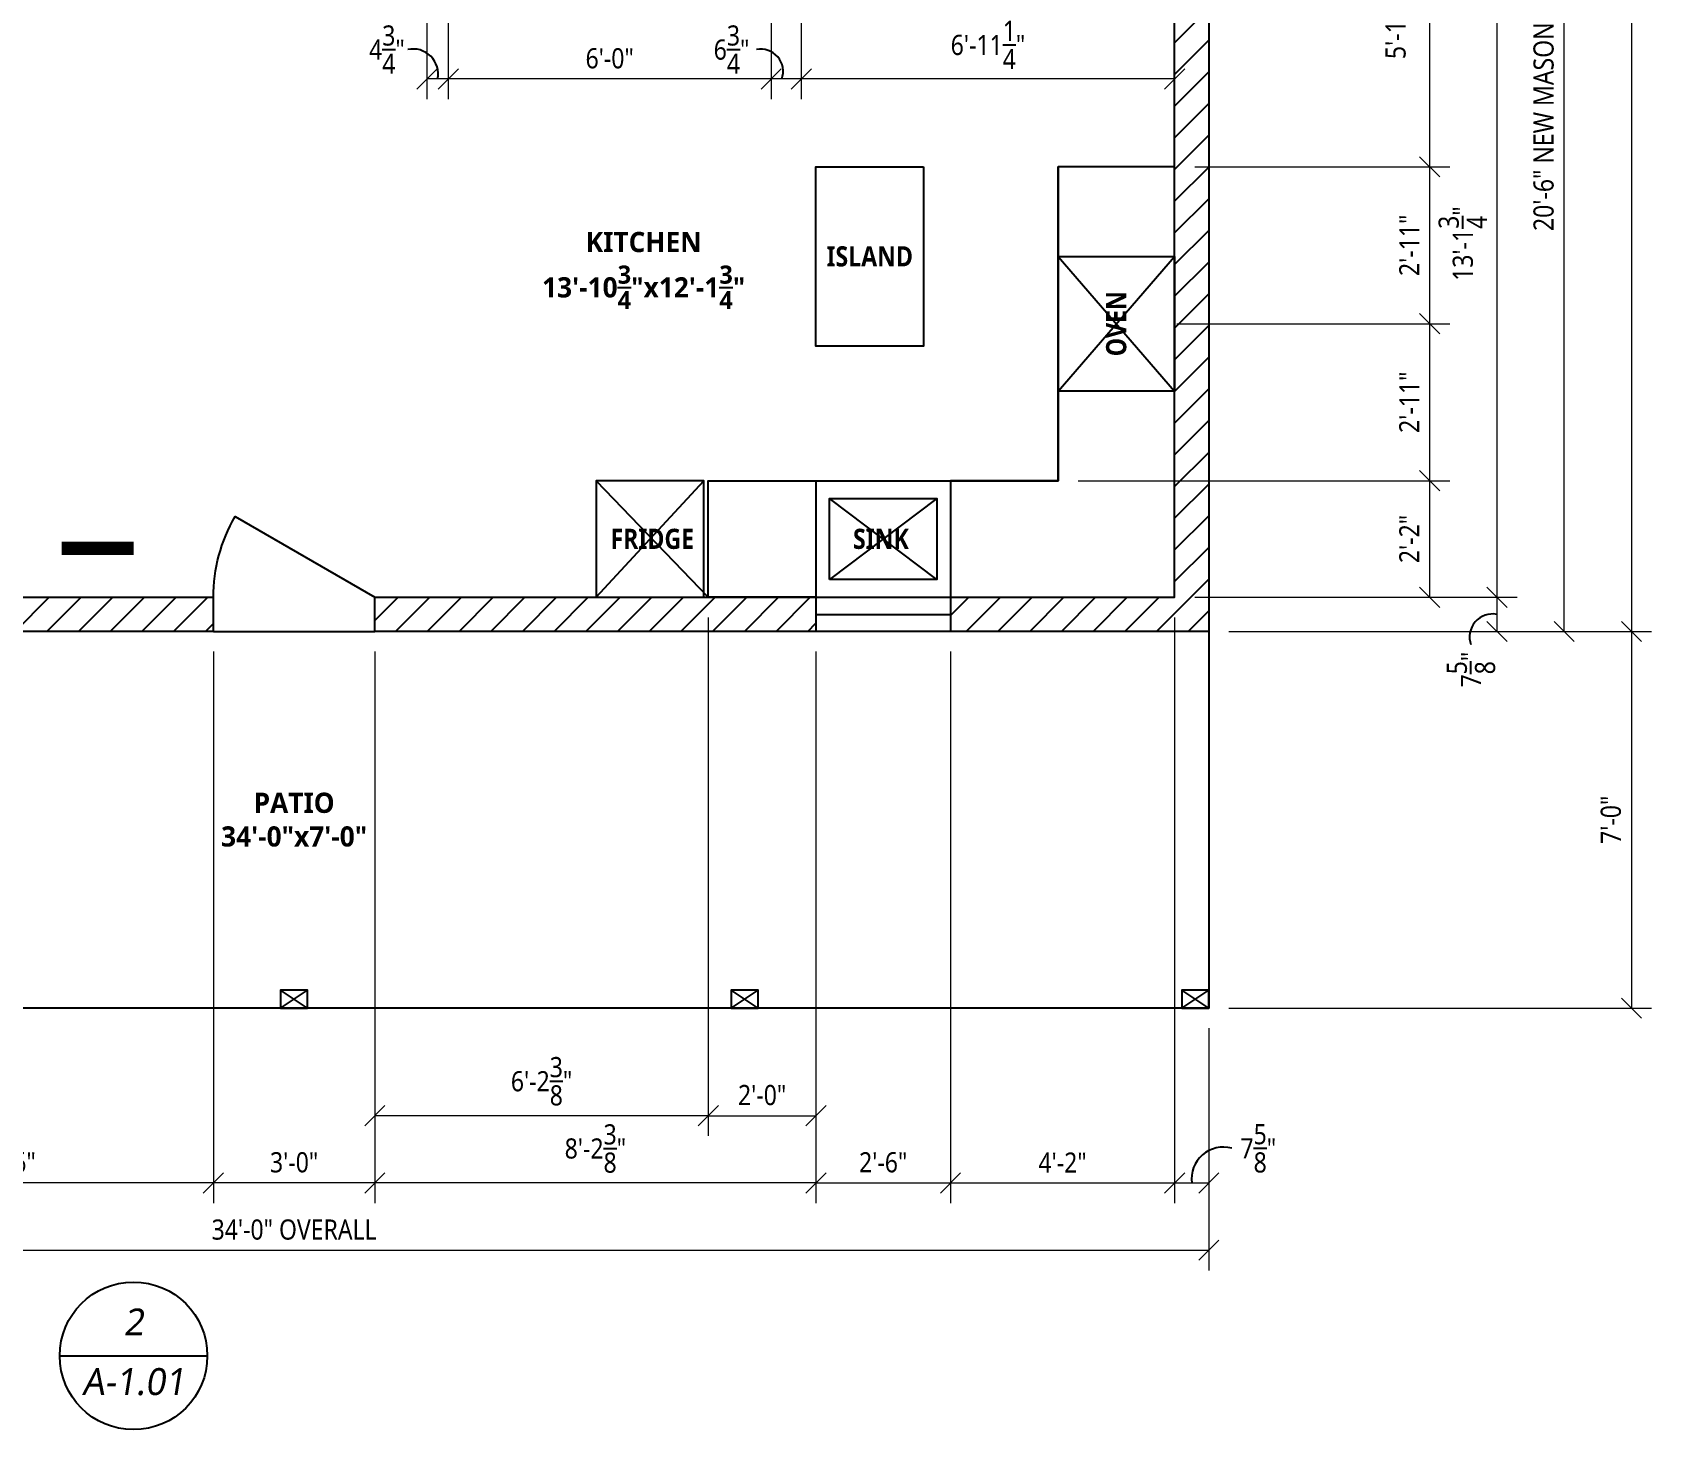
# Model space of a CAD drawing. Header units: inches. Extents: x -195 to 2392, y -698 to 1187.
# Drawn here: x 145.6 to 506.8, y -178 to 133.6 of the extents above; entities that cross this region are included whole.
import ezdxf
from ezdxf.enums import TextEntityAlignment as Align

# ---------------------------------------------------------------- set-up
doc = ezdxf.new("R2010")
doc.units = ezdxf.units.IN
doc.header["$LTSCALE"] = 35
doc.header["$MEASUREMENT"] = 0
doc.layers.get('Defpoints').update_dxf_attribs({"color": 4})
for name, color, linetype in [('Appliances', 7, 'Continuous'), ('Dimensions', 7, 'Continuous'), ('Walls CMU', 7, 'Continuous'), ('Walls CMU Hatch', 12, 'Continuous')]:
    doc.layers.add(name, color=color, linetype=linetype)
doc.styles.add(".25'' Scale", font='segoeui.ttf', dxfattribs={"width": 0.875, "height": 4.5})
doc.styles.add('Block Text', font='segoeui.ttf', dxfattribs={"oblique": 9, "height": 1})
doc.dimstyles.new('4 - 1-4 in.', dxfattribs={"dimtxt": 4.5, "dimasz": 4.5, "dimexe": 4.5, "dimexo": 4.5, "dimgap": 2.25, "dimtad": 1, "dimdec": 6, "dimzin": 3, "dimdsep": 46, "dimlunit": 4, "dimtxsty": ".25'' Scale", "dimblk": 'OBLIQUE', "dimcen": 4.5, "dimclrd": 256, "dimclre": 256, "dimclrt": 256, "dimadec": 0, "dimazin": 0, "dimtfac": 1, "dimtdec": 6, "dimtofl": 0, "dimtmove": 2, "dimatfit": 3, "dimfxl": 1, "dimtolj": 1, "dimtzin": 0, "dimlwd": 5, "dimlwe": 5, "dimarcsym": 0})

# ---------------------------------------------------------------- blocks, each defined once
blk = doc.blocks.new('_Oblique')
at = {"color": 0, "linetype": 'ByBlock', "lineweight": -2}
blk.add_line((-0.5, -0.5), (0.5, 0.5), dxfattribs=at)
blk = doc.blocks.new('*D22')
at = {"layer": 'Defpoints', "color": 0, "transparency": 16777216}
for p in [(408, 582), (408, 0), (502.26, 0)]:
    blk.add_point(p, dxfattribs=at)
at = {"layer": 'Dimensions', "lineweight": 5, "transparency": 16777216}
for p, q in [((412.5, 582), (506.76, 582)), ((502.26, 582), (502.26, 0)), ((412.5, 0), (506.76, 0))]:
    blk.add_line(p, q, dxfattribs=at)
at = {"layer": 'Dimensions', "lineweight": 5, "transparency": 16777216, "xscale": 4.5, "yscale": 4.5, "zscale": 4.5}
for p, rotation in [((502.26, 582), 90), ((502.26, 0), 270)]:
    blk.add_blockref('_Oblique', p, dxfattribs=dict(at, rotation=rotation))
at = {"layer": 'Dimensions', "transparency": 16777216, "insert": (497.68, 291), "char_height": 4.5, "attachment_point": 5, "rotation": 90, "style": ".25'' Scale"}
blk.add_mtext('\\A1;48\'-6" OVERALL', dxfattribs=at)
blk = doc.blocks.new('*D23')
at = {"layer": 'Defpoints', "color": 0, "transparency": 16777216}
for p in [(408, 246), (487.26, 246), (408, 0)]:
    blk.add_point(p, dxfattribs=at)
at = {"layer": 'Dimensions', "lineweight": 5, "transparency": 16777216}
for p, q in [((412.5, 246), (491.76, 246)), ((487.26, 0), (487.26, 246)), ((412.5, 0), (491.76, 0))]:
    blk.add_line(p, q, dxfattribs=at)
at = {"layer": 'Dimensions', "lineweight": 5, "transparency": 16777216, "xscale": 4.5, "yscale": 4.5, "zscale": 4.5}
for p, rotation in [((487.26, 246), 90), ((487.26, 0), 270)]:
    blk.add_blockref('_Oblique', p, dxfattribs=dict(at, rotation=rotation))
at = {"layer": 'Dimensions', "transparency": 16777216, "insert": (482.68, 123), "char_height": 4.5, "attachment_point": 5, "rotation": 90, "style": ".25'' Scale"}
blk.add_mtext('\\A1;20\'-6" NEW MASONRY WALL', dxfattribs=at)
blk = doc.blocks.new('*D34')
at = {"layer": 'Defpoints', "color": 0, "transparency": 16777216}
for p in [(400.38, 165.38), (400.38, 7.63), (472.26, 7.63)]:
    blk.add_point(p, dxfattribs=at)
at = {"layer": 'Dimensions', "lineweight": 5, "transparency": 16777216}
for p, q in [((404.88, 165.38), (476.76, 165.38)), ((472.26, 165.38), (472.26, 7.63)), ((404.88, 7.63), (476.76, 7.63))]:
    blk.add_line(p, q, dxfattribs=at)
at = {"layer": 'Dimensions', "lineweight": 5, "transparency": 16777216, "xscale": 4.5, "yscale": 4.5, "zscale": 4.5}
for p, rotation in [((472.26, 165.38), 90), ((472.26, 7.63), 270)]:
    blk.add_blockref('_Oblique', p, dxfattribs=dict(at, rotation=rotation))
at = {"layer": 'Dimensions', "transparency": 16777216, "insert": (464.64, 86.5), "char_height": 4.5, "attachment_point": 5, "rotation": 90, "style": ".25'' Scale"}
blk.add_mtext('\\A1;13\'-1{\\H1x;\\S3/4;}"', dxfattribs=at)
blk = doc.blocks.new('*D35')
at = {"layer": 'Defpoints', "color": 0, "transparency": 16777216}
for p in [(400.38, 7.63), (408, 0), (472.26, 0)]:
    blk.add_point(p, dxfattribs=at)
at = {"layer": 'Dimensions', "lineweight": 5, "transparency": 16777216}
for p, q in [((404.88, 7.63), (476.76, 7.63)), ((472.26, 7.63), (472.26, 0)), ((412.5, 0), (476.76, 0))]:
    blk.add_line(p, q, dxfattribs=at)
at = {"layer": 'Dimensions', "lineweight": 5, "transparency": 16777216, "xscale": 4.5, "yscale": 4.5, "zscale": 4.5}
for p, rotation in [((472.26, 7.63), 90), ((472.26, 0), 270)]:
    blk.add_blockref('_Oblique', p, dxfattribs=dict(at, rotation=rotation))
at = {"layer": 'Dimensions', "transparency": 16777216, "insert": (466.46, -8.51), "char_height": 4.5, "attachment_point": 5, "rotation": 90, "style": ".25'' Scale"}
blk.add_mtext('\\A1;7{\\H1x;\\S5/8;}"', dxfattribs=at)
blk = doc.blocks.new('*D62')
at = {"layer": 'Defpoints', "color": 0, "transparency": 16777216}
for p in [(317.12, 170.12), (317.12, 123.22), (400.38, 123.22)]:
    blk.add_point(p, dxfattribs=at)
at = {"layer": 'Dimensions', "lineweight": 5, "transparency": 16777216}
for p, q in [((317.12, 165.62), (317.12, 118.72)), ((400.38, 123.22), (317.12, 123.22))]:
    blk.add_line(p, q, dxfattribs=at)
at = {"layer": 'Dimensions', "lineweight": 5, "transparency": 16777216, "xscale": 4.5, "yscale": 4.5, "zscale": 4.5, "rotation": 180}
blk.add_blockref('_Oblique', (317.12, 123.22), dxfattribs=at)
at = {"layer": 'Dimensions', "lineweight": 5, "transparency": 16777216, "xscale": 4.5, "yscale": 4.5, "zscale": 4.5}
blk.add_blockref('_Oblique', (400.38, 123.22), dxfattribs=at)
at = {"layer": 'Dimensions', "transparency": 16777216, "insert": (358.75, 130.81), "char_height": 4.5, "attachment_point": 5, "style": ".25'' Scale"}
blk.add_mtext('\\A1;6\'-11{\\H1x;\\S1/4;}"', dxfattribs=at)
blk = doc.blocks.new('*D63')
at = {"layer": 'Defpoints', "color": 0, "transparency": 16777216}
for p in [(310.38, 170.12), (317.12, 170.12), (310.38, 123.22)]:
    blk.add_point(p, dxfattribs=at)
at = {"layer": 'Dimensions', "lineweight": 5, "transparency": 16777216}
for p, q in [((310.38, 165.62), (310.38, 118.72)), ((317.12, 165.62), (317.12, 118.72)), ((317.12, 123.22), (310.38, 123.22))]:
    blk.add_line(p, q, dxfattribs=at)
at = {"layer": 'Dimensions', "lineweight": 5, "transparency": 16777216, "xscale": 4.5, "yscale": 4.5, "zscale": 4.5, "rotation": 180}
blk.add_blockref('_Oblique', (310.38, 123.22), dxfattribs=at)
at = {"layer": 'Dimensions', "lineweight": 5, "transparency": 16777216, "xscale": 4.5, "yscale": 4.5, "zscale": 4.5}
blk.add_blockref('_Oblique', (317.12, 123.22), dxfattribs=at)
at = {"layer": 'Dimensions', "transparency": 16777216, "insert": (301.56, 129.77), "char_height": 4.5, "attachment_point": 5, "style": ".25'' Scale"}
blk.add_mtext('\\A1;6{\\H1x;\\S3/4;}"', dxfattribs=at)
blk = doc.blocks.new('*D64')
at = {"layer": 'Defpoints', "color": 0, "transparency": 16777216}
for p in [(238.38, 170.12), (310.38, 170.12), (238.38, 123.22)]:
    blk.add_point(p, dxfattribs=at)
at = {"layer": 'Dimensions', "lineweight": 5, "transparency": 16777216}
for p, q in [((238.38, 165.62), (238.38, 118.72)), ((310.38, 165.62), (310.38, 118.72)), ((310.38, 123.22), (238.38, 123.22))]:
    blk.add_line(p, q, dxfattribs=at)
at = {"layer": 'Dimensions', "lineweight": 5, "transparency": 16777216, "xscale": 4.5, "yscale": 4.5, "zscale": 4.5, "rotation": 180}
blk.add_blockref('_Oblique', (238.38, 123.22), dxfattribs=at)
at = {"layer": 'Dimensions', "lineweight": 5, "transparency": 16777216, "xscale": 4.5, "yscale": 4.5, "zscale": 4.5}
blk.add_blockref('_Oblique', (310.38, 123.22), dxfattribs=at)
at = {"layer": 'Dimensions', "transparency": 16777216, "insert": (274.38, 127.8), "char_height": 4.5, "attachment_point": 5, "style": ".25'' Scale"}
blk.add_mtext('\\A1;6\'-0"', dxfattribs=at)
blk = doc.blocks.new('*D65')
at = {"layer": 'Defpoints', "color": 0, "transparency": 16777216}
for p in [(238.38, 170.12), (233.62, 165.38), (233.62, 123.22)]:
    blk.add_point(p, dxfattribs=at)
at = {"layer": 'Dimensions', "lineweight": 5, "transparency": 16777216}
for p, q in [((238.38, 165.62), (238.38, 118.72)), ((233.62, 160.88), (233.62, 118.72)), ((238.38, 123.22), (233.62, 123.22))]:
    blk.add_line(p, q, dxfattribs=at)
at = {"layer": 'Dimensions', "lineweight": 5, "transparency": 16777216, "xscale": 4.5, "yscale": 4.5, "zscale": 4.5, "rotation": 180}
blk.add_blockref('_Oblique', (233.62, 123.22), dxfattribs=at)
at = {"layer": 'Dimensions', "lineweight": 5, "transparency": 16777216, "xscale": 4.5, "yscale": 4.5, "zscale": 4.5}
blk.add_blockref('_Oblique', (238.38, 123.22), dxfattribs=at)
at = {"layer": 'Dimensions', "transparency": 16777216, "insert": (224.7, 129.77), "char_height": 4.5, "attachment_point": 5, "style": ".25'' Scale"}
blk.add_mtext('\\A1;4{\\H1x;\\S3/4;}"', dxfattribs=at)
blk = doc.blocks.new('*D113')
at = {"layer": 'Defpoints', "color": 0, "transparency": 16777216}
for p in [(374.38, 33.63), (457.26, 33.63), (400.38, 7.63)]:
    blk.add_point(p, dxfattribs=at)
at = {"layer": 'Dimensions', "lineweight": 5, "transparency": 16777216}
for p, q in [((378.88, 33.63), (461.76, 33.63)), ((457.26, 7.63), (457.26, 33.63)), ((404.88, 7.63), (461.76, 7.63))]:
    blk.add_line(p, q, dxfattribs=at)
at = {"layer": 'Dimensions', "lineweight": 5, "transparency": 16777216, "xscale": 4.5, "yscale": 4.5, "zscale": 4.5}
for p, rotation in [((457.26, 33.63), 90), ((457.26, 7.63), 270)]:
    blk.add_blockref('_Oblique', p, dxfattribs=dict(at, rotation=rotation))
at = {"layer": 'Dimensions', "transparency": 16777216, "insert": (452.72, 20.62), "char_height": 4.5, "attachment_point": 5, "rotation": 90, "style": ".25'' Scale"}
blk.add_mtext('\\A1;2\'-2"', dxfattribs=at)
blk = doc.blocks.new('*D114')
at = {"layer": 'Defpoints', "color": 0, "transparency": 16777216}
for p in [(396.38, 68.63), (457.26, 68.63), (374.38, 33.63)]:
    blk.add_point(p, dxfattribs=at)
at = {"layer": 'Dimensions', "lineweight": 5, "transparency": 16777216}
for p, q in [((400.88, 68.63), (461.76, 68.63)), ((457.26, 33.63), (457.26, 68.63)), ((378.88, 33.63), (461.76, 33.63))]:
    blk.add_line(p, q, dxfattribs=at)
at = {"layer": 'Dimensions', "lineweight": 5, "transparency": 16777216, "xscale": 4.5, "yscale": 4.5, "zscale": 4.5}
for p, rotation in [((457.26, 68.63), 90), ((457.26, 33.63), 270)]:
    blk.add_blockref('_Oblique', p, dxfattribs=dict(at, rotation=rotation))
at = {"layer": 'Dimensions', "transparency": 16777216, "insert": (452.71, 51.12), "char_height": 4.5, "attachment_point": 5, "rotation": 90, "style": ".25'' Scale"}
blk.add_mtext('\\A1;2\'-11"', dxfattribs=at)
blk = doc.blocks.new('*D115')
at = {"layer": 'Defpoints', "color": 0, "transparency": 16777216}
for p in [(400.38, 103.63), (457.26, 103.63), (396.38, 68.63)]:
    blk.add_point(p, dxfattribs=at)
at = {"layer": 'Dimensions', "lineweight": 5, "transparency": 16777216}
for p, q in [((404.88, 103.63), (461.76, 103.63)), ((457.26, 68.63), (457.26, 103.63)), ((400.88, 68.63), (461.76, 68.63))]:
    blk.add_line(p, q, dxfattribs=at)
at = {"layer": 'Dimensions', "lineweight": 5, "transparency": 16777216, "xscale": 4.5, "yscale": 4.5, "zscale": 4.5}
for p, rotation in [((457.26, 103.63), 90), ((457.26, 68.63), 270)]:
    blk.add_blockref('_Oblique', p, dxfattribs=dict(at, rotation=rotation))
at = {"layer": 'Dimensions', "transparency": 16777216, "insert": (452.71, 86.12), "char_height": 4.5, "attachment_point": 5, "rotation": 90, "style": ".25'' Scale"}
blk.add_mtext('\\A1;2\'-11"', dxfattribs=at)
blk = doc.blocks.new('*D116')
at = {"layer": 'Defpoints', "color": 0, "transparency": 16777216}
for p in [(400.38, 165.38), (457.26, 165.38), (400.38, 103.63)]:
    blk.add_point(p, dxfattribs=at)
at = {"layer": 'Dimensions', "lineweight": 5, "transparency": 16777216}
for p, q in [((404.88, 165.38), (461.76, 165.38)), ((457.26, 103.63), (457.26, 165.38)), ((404.88, 103.63), (461.76, 103.63))]:
    blk.add_line(p, q, dxfattribs=at)
at = {"layer": 'Dimensions', "lineweight": 5, "transparency": 16777216, "xscale": 4.5, "yscale": 4.5, "zscale": 4.5}
for p, rotation in [((457.26, 165.38), 90), ((457.26, 103.63), 270)]:
    blk.add_blockref('_Oblique', p, dxfattribs=dict(at, rotation=rotation))
at = {"layer": 'Dimensions', "transparency": 16777216, "insert": (449.64, 134.5), "char_height": 4.5, "attachment_point": 5, "rotation": 90, "style": ".25'' Scale"}
blk.add_mtext('\\A1;5\'-1{\\H1x;\\S3/4;}"', dxfattribs=at)
blk = doc.blocks.new('*D117')
at = {"layer": 'Defpoints', "color": 0, "transparency": 16777216}
for p in [(296.38, 7.62), (320.38, 0), (320.38, -108)]:
    blk.add_point(p, dxfattribs=at)
at = {"layer": 'Dimensions', "lineweight": 5, "transparency": 16777216}
for p, q in [((296.38, 3.12), (296.38, -112.5)), ((320.38, -4.5), (320.38, -112.5)), ((296.38, -108), (320.38, -108))]:
    blk.add_line(p, q, dxfattribs=at)
at = {"layer": 'Dimensions', "lineweight": 5, "transparency": 16777216, "xscale": 4.5, "yscale": 4.5, "zscale": 4.5, "rotation": 180}
blk.add_blockref('_Oblique', (296.38, -108), dxfattribs=at)
at = {"layer": 'Dimensions', "lineweight": 5, "transparency": 16777216, "xscale": 4.5, "yscale": 4.5, "zscale": 4.5}
blk.add_blockref('_Oblique', (320.38, -108), dxfattribs=at)
at = {"layer": 'Dimensions', "transparency": 16777216, "insert": (308.38, -103.42), "char_height": 4.5, "attachment_point": 5, "style": ".25'' Scale"}
blk.add_mtext('\\A1;2\'-0"', dxfattribs=at)
blk = doc.blocks.new('*D118')
at = {"layer": 'Defpoints', "color": 0, "transparency": 16777216}
for p in [(320.38, 0), (350.38, 0), (350.38, -123)]:
    blk.add_point(p, dxfattribs=at)
at = {"layer": 'Dimensions', "lineweight": 5, "transparency": 16777216}
for p, q in [((320.38, -4.5), (320.38, -127.5)), ((350.38, -4.5), (350.38, -127.5)), ((320.38, -123), (350.38, -123))]:
    blk.add_line(p, q, dxfattribs=at)
at = {"layer": 'Dimensions', "lineweight": 5, "transparency": 16777216, "xscale": 4.5, "yscale": 4.5, "zscale": 4.5, "rotation": 180}
blk.add_blockref('_Oblique', (320.38, -123), dxfattribs=at)
at = {"layer": 'Dimensions', "lineweight": 5, "transparency": 16777216, "xscale": 4.5, "yscale": 4.5, "zscale": 4.5}
blk.add_blockref('_Oblique', (350.38, -123), dxfattribs=at)
at = {"layer": 'Dimensions', "transparency": 16777216, "insert": (335.38, -118.42), "char_height": 4.5, "attachment_point": 5, "style": ".25'' Scale"}
blk.add_mtext('\\A1;2\'-6"', dxfattribs=at)
blk = doc.blocks.new('*D119')
at = {"layer": 'Defpoints', "color": 0, "transparency": 16777216}
for p in [(400.38, 7.62), (350.38, 0), (400.38, -123)]:
    blk.add_point(p, dxfattribs=at)
at = {"layer": 'Dimensions', "lineweight": 5, "transparency": 16777216}
for p, q in [((400.38, 3.12), (400.38, -127.5)), ((350.38, -4.5), (350.38, -127.5)), ((350.38, -123), (400.38, -123))]:
    blk.add_line(p, q, dxfattribs=at)
at = {"layer": 'Dimensions', "lineweight": 5, "transparency": 16777216, "xscale": 4.5, "yscale": 4.5, "zscale": 4.5, "rotation": 180}
blk.add_blockref('_Oblique', (350.38, -123), dxfattribs=at)
at = {"layer": 'Dimensions', "lineweight": 5, "transparency": 16777216, "xscale": 4.5, "yscale": 4.5, "zscale": 4.5}
blk.add_blockref('_Oblique', (400.38, -123), dxfattribs=at)
at = {"layer": 'Dimensions', "transparency": 16777216, "insert": (375.38, -118.46), "char_height": 4.5, "attachment_point": 5, "style": ".25'' Scale"}
blk.add_mtext('\\A1;4\'-2"', dxfattribs=at)
blk = doc.blocks.new('*D120')
at = {"layer": 'Defpoints', "color": 0, "transparency": 16777216}
for p in [(400.38, 7.62), (408, -84), (408, -123)]:
    blk.add_point(p, dxfattribs=at)
at = {"layer": 'Dimensions', "lineweight": 5, "transparency": 16777216}
for p, q in [((400.38, 3.12), (400.38, -127.5)), ((408, -88.5), (408, -127.5)), ((400.38, -123), (408, -123))]:
    blk.add_line(p, q, dxfattribs=at)
at = {"layer": 'Dimensions', "lineweight": 5, "transparency": 16777216, "xscale": 4.5, "yscale": 4.5, "zscale": 4.5, "rotation": 180}
blk.add_blockref('_Oblique', (400.38, -123), dxfattribs=at)
at = {"layer": 'Dimensions', "lineweight": 5, "transparency": 16777216, "xscale": 4.5, "yscale": 4.5, "zscale": 4.5}
blk.add_blockref('_Oblique', (408, -123), dxfattribs=at)
at = {"layer": 'Dimensions', "transparency": 16777216, "insert": (419.04, -115.27), "char_height": 4.5, "attachment_point": 5, "style": ".25'' Scale"}
blk.add_mtext('\\A1;7{\\H1x;\\S5/8;}"', dxfattribs=at)
blk = doc.blocks.new('*D121')
at = {"layer": 'Defpoints', "color": 0, "transparency": 16777216}
for p in [(222, 0), (320.38, 0), (222, -123)]:
    blk.add_point(p, dxfattribs=at)
at = {"layer": 'Dimensions', "lineweight": 5, "transparency": 16777216}
for p, q in [((222, -4.5), (222, -127.5)), ((320.38, -4.5), (320.38, -127.5)), ((320.38, -123), (222, -123))]:
    blk.add_line(p, q, dxfattribs=at)
at = {"layer": 'Dimensions', "lineweight": 5, "transparency": 16777216, "xscale": 4.5, "yscale": 4.5, "zscale": 4.5, "rotation": 180}
blk.add_blockref('_Oblique', (222, -123), dxfattribs=at)
at = {"layer": 'Dimensions', "lineweight": 5, "transparency": 16777216, "xscale": 4.5, "yscale": 4.5, "zscale": 4.5}
blk.add_blockref('_Oblique', (320.38, -123), dxfattribs=at)
at = {"layer": 'Dimensions', "transparency": 16777216, "insert": (271.19, -115.31), "char_height": 4.5, "attachment_point": 5, "style": ".25'' Scale"}
blk.add_mtext('\\A1;8\'-2{\\H1x;\\S3/8;}"', dxfattribs=at)
blk = doc.blocks.new('*D122')
at = {"layer": 'Defpoints', "color": 0, "transparency": 16777216}
for p in [(186, 0), (222, 0), (186, -123)]:
    blk.add_point(p, dxfattribs=at)
at = {"layer": 'Dimensions', "lineweight": 5, "transparency": 16777216}
for p, q in [((186, -4.5), (186, -127.5)), ((222, -4.5), (222, -127.5)), ((222, -123), (186, -123))]:
    blk.add_line(p, q, dxfattribs=at)
at = {"layer": 'Dimensions', "lineweight": 5, "transparency": 16777216, "xscale": 4.5, "yscale": 4.5, "zscale": 4.5, "rotation": 180}
blk.add_blockref('_Oblique', (186, -123), dxfattribs=at)
at = {"layer": 'Dimensions', "lineweight": 5, "transparency": 16777216, "xscale": 4.5, "yscale": 4.5, "zscale": 4.5}
blk.add_blockref('_Oblique', (222, -123), dxfattribs=at)
at = {"layer": 'Dimensions', "transparency": 16777216, "insert": (204, -118.42), "char_height": 4.5, "attachment_point": 5, "style": ".25'' Scale"}
blk.add_mtext('\\A1;3\'-0"', dxfattribs=at)
blk = doc.blocks.new('*D123')
at = {"layer": 'Defpoints', "color": 0, "transparency": 16777216}
for p in [(96, 0), (186, 0), (96, -123)]:
    blk.add_point(p, dxfattribs=at)
at = {"layer": 'Dimensions', "lineweight": 5, "transparency": 16777216}
for p, q in [((96, -4.5), (96, -127.5)), ((186, -4.5), (186, -127.5)), ((186, -123), (96, -123))]:
    blk.add_line(p, q, dxfattribs=at)
at = {"layer": 'Dimensions', "lineweight": 5, "transparency": 16777216, "xscale": 4.5, "yscale": 4.5, "zscale": 4.5, "rotation": 180}
blk.add_blockref('_Oblique', (96, -123), dxfattribs=at)
at = {"layer": 'Dimensions', "lineweight": 5, "transparency": 16777216, "xscale": 4.5, "yscale": 4.5, "zscale": 4.5}
blk.add_blockref('_Oblique', (186, -123), dxfattribs=at)
at = {"layer": 'Dimensions', "transparency": 16777216, "insert": (141, -118.42), "char_height": 4.5, "attachment_point": 5, "style": ".25'' Scale"}
blk.add_mtext('\\A1;7\'-6"', dxfattribs=at)
blk = doc.blocks.new('*D129')
at = {"layer": 'Defpoints', "color": 0, "transparency": 16777216}
for p in [(296.38, 7.62), (222, 0), (222, -108)]:
    blk.add_point(p, dxfattribs=at)
at = {"layer": 'Dimensions', "lineweight": 5, "transparency": 16777216}
for p, q in [((296.38, 3.12), (296.38, -112.5)), ((222, -4.5), (222, -112.5)), ((296.38, -108), (222, -108))]:
    blk.add_line(p, q, dxfattribs=at)
at = {"layer": 'Dimensions', "lineweight": 5, "transparency": 16777216, "xscale": 4.5, "yscale": 4.5, "zscale": 4.5, "rotation": 180}
blk.add_blockref('_Oblique', (222, -108), dxfattribs=at)
at = {"layer": 'Dimensions', "lineweight": 5, "transparency": 16777216, "xscale": 4.5, "yscale": 4.5, "zscale": 4.5}
blk.add_blockref('_Oblique', (296.38, -108), dxfattribs=at)
at = {"layer": 'Dimensions', "transparency": 16777216, "insert": (259.19, -100.31), "char_height": 4.5, "attachment_point": 5, "style": ".25'' Scale"}
blk.add_mtext('\\A1;6\'-2{\\H1x;\\S3/8;}"', dxfattribs=at)
blk = doc.blocks.new('*D131')
at = {"layer": 'Defpoints', "color": 0, "transparency": 16777216}
for p in [(0, -84), (408, -84), (408, -138)]:
    blk.add_point(p, dxfattribs=at)
at = {"layer": 'Dimensions', "lineweight": 5, "transparency": 16777216}
for p, q in [((0, -88.5), (0, -142.5)), ((408, -88.5), (408, -142.5)), ((0, -138), (408, -138))]:
    blk.add_line(p, q, dxfattribs=at)
at = {"layer": 'Dimensions', "lineweight": 5, "transparency": 16777216, "xscale": 4.5, "yscale": 4.5, "zscale": 4.5, "rotation": 180}
blk.add_blockref('_Oblique', (0, -138), dxfattribs=at)
at = {"layer": 'Dimensions', "lineweight": 5, "transparency": 16777216, "xscale": 4.5, "yscale": 4.5, "zscale": 4.5}
blk.add_blockref('_Oblique', (408, -138), dxfattribs=at)
at = {"layer": 'Dimensions', "transparency": 16777216, "insert": (204, -133.42), "char_height": 4.5, "attachment_point": 5, "style": ".25'' Scale"}
blk.add_mtext('\\A1;34\'-0" OVERALL', dxfattribs=at)
blk = doc.blocks.new('*D135')
at = {"layer": 'Defpoints', "color": 0, "transparency": 16777216}
for p in [(408, 0), (408, -84), (502.26, -84)]:
    blk.add_point(p, dxfattribs=at)
at = {"layer": 'Dimensions', "lineweight": 5, "transparency": 16777216}
for p, q in [((412.5, 0), (506.76, 0)), ((502.26, 0), (502.26, -84)), ((412.5, -84), (506.76, -84))]:
    blk.add_line(p, q, dxfattribs=at)
at = {"layer": 'Dimensions', "lineweight": 5, "transparency": 16777216, "xscale": 4.5, "yscale": 4.5, "zscale": 4.5}
for p, rotation in [((502.26, 0), 90), ((502.26, -84), 270)]:
    blk.add_blockref('_Oblique', p, dxfattribs=dict(at, rotation=rotation))
at = {"layer": 'Dimensions', "transparency": 16777216, "insert": (497.68, -42), "char_height": 4.5, "attachment_point": 5, "rotation": 90, "style": ".25'' Scale"}
blk.add_mtext('\\A1;7\'-0"', dxfattribs=at)
blk = doc.blocks.new('Detail Callout')
at = {"color": 0}
blk.add_lwpolyline([(-2.4, 0), (2.4, 0)], dxfattribs=at)
blk.add_circle((0, 0), 2.4, dxfattribs=at)
at = {"color": 7, "style": 'Block Text', "oblique": 9}
blk.add_attdef('DETAIL_NUMBER', text='', height=0.875, dxfattribs=at).set_placement((0, 0.4), align=Align.BOTTOM_CENTER)
blk.add_attdef('SHEET_NUMBER', text='', height=0.875, dxfattribs=at).set_placement((0, -0.4), align=Align.TOP_CENTER)

msp = doc.modelspace()

# ---------------------------------------------------------------- hatches: boundary and pattern name
at = {"layer": 'Walls CMU Hatch'}
h = msp.add_hatch(dxfattribs=at)
h.set_pattern_fill('ANSI31', color=256, scale=40)
h.set_pattern_definition([(45, (1122.4343, -341.635), (-3.535534, 3.535534), [])])
h.paths.add_polyline_path([(0, 133.5), (7.625, 133.5), (7.625, 246.125), (0, 246.125)])
h.paths.add_polyline_path([(186, 0), (186, 7.625), (7.625, 7.625), (7.625, 69.5), (0, 69.5), (0, 0)])
h.paths.add_polyline_path([(320.375, 0), (320.375, 7.625), (222, 7.625), (222, 0)])
h.paths.add_polyline_path([(350.375, 7.625), (350.375, 0), (408, 0), (408, 246), (400.375, 246), (400.375, 7.625)])

# ---------------------------------------------------------------- linework, layer by layer
msp.add_lwpolyline([(168.1860073, -145.0966565, 0, 0, 0), (168.1860073, 18.5400566, 3, 3, 0), (152.1860073, 18.5400566, 0, 0, 0)], format="xyseb")
at = {"layer": 'Appliances'}
for p, q in [((374.375, 53.625), (400.375, 83.625)), ((374.375, 83.625), (400.375, 53.625)), ((271.375, 7.625), (295.375, 33.625)), ((271.375, 33.625), (296.375, 7.625)), ((347.375, 11.625), (323.375, 29.625)), ((347.375, 29.625), (323.375, 11.625))]:
    msp.add_line(p, q, dxfattribs=at)
msp.add_lwpolyline([(296.375, 33.625), (374.375, 33.625), (374.375, 103.625)], dxfattribs=at)
for points in [[(344.375, 103.625), (344.375, 63.625), (320.375, 63.625), (320.375, 103.625)], [(350.375, 33.625), (350.375, 7.625), (400.375, 7.625), (400.375, 103.625), (374.375, 103.625), (374.375, 33.625)], [(400.375, 83.625), (400.375, 53.625), (374.375, 53.625), (374.375, 83.625)], [(271.375, 7.625), (295.375, 7.625), (295.375, 33.625), (271.375, 33.625)], [(320.375, 7.625), (296.375, 7.625), (296.375, 33.625), (320.375, 33.625)], [(323.375, 11.625), (323.375, 29.625), (347.375, 29.625), (347.375, 11.625)]]:
    msp.add_lwpolyline(points, close=True, dxfattribs=at)
at = {"layer": 'Dimensions'}
for centre, radius, start, end in [((230.5551207, 124.3423884), 5.5591789, 348.361377102, 102.537345043), ((308.1045337, 124.922784), 4.9474035, 339.879389585, 101.607539426), ((471.2853791, -1.2186221), 5.1239243, 79.078731581, 199.558995552), ((411.2202217, -122.1051306), 7.0894263, 74.528137965, 187.25155689)]:
    msp.add_arc(centre, radius, start, end, dxfattribs=at)
at = {"layer": 'Walls CMU'}
for p, q in [((320.375, 3.8125), (350.375, 3.8125)), ((207, -84), (201, -80)), ((201, -84), (207, -80)), ((307.5, -84), (301.5, -80)), ((301.5, -84), (307.5, -80)), ((408, -84), (402, -80)), ((402, -84), (408, -80))]:
    msp.add_line(p, q, dxfattribs=at)
for points in [[(186, 0), (0, 0), (0, 246.125), (7.625, 246.125), (7.625, 7.625), (186, 7.625)], [(222, 7.625), (400.375, 7.625), (400.375, 246), (408, 246), (408, 0), (222, 0)], [(186, 0), (186, 7.625)], [(222, 0), (222, 7.625)], [(320.375, 7.625), (320.375, 0)], [(350.375, 7.625), (350.375, 0)], [(408, 0), (408, -84), (0, -84), (0, 0)], [(186, 0), (222, 0)]]:
    msp.add_lwpolyline(points, dxfattribs=at)
msp.add_lwpolyline([(186, 7.625, -0.1316524976), (190.8230855, 25.625), (222, 7.625)], format="xyb", dxfattribs=at)
for points in [[(201, -84), (207, -84), (207, -80), (201, -80)], [(301.5, -84), (307.5, -84), (307.5, -80), (301.5, -80)], [(402, -84), (408, -84), (408, -80), (402, -80)]]:
    msp.add_lwpolyline(points, close=True, dxfattribs=at)

# ---------------------------------------------------------------- block references
ref = msp.add_blockref('Detail Callout', (168.1860073, -161.5537993), dxfattribs=dict(xscale=6.85714285, yscale=6.85714285, zscale=6.85714285))
ref.add_attrib('SHEET_NUMBER', 'A-1.01', dxfattribs={"height": 5.99999999, "style": 'Block Text', "oblique": 9}).set_placement((168.1860073, -164.2966564), align=Align.TOP_CENTER)
ref.add_attrib('DETAIL_NUMBER', '2', dxfattribs={"height": 6, "style": 'Block Text', "oblique": 9}).set_placement((168.1860073, -158.8109422), align=Align.BOTTOM_CENTER)

# ---------------------------------------------------------------- texts
at = {"layer": 'Dimensions', "char_height": 4.5, "attachment_point": 5, "style": ".25'' Scale"}
for s, insert, width in [('\\A1;{\\fSegoe UI|b1|i0|c0|p34;\\W1;KITCHEN\\P13\'-10\\H0.9x;\\S3/4;\\H1.11111x;"x12\'-1\\H0.9x;\\S3/4;\\H1.11111x;"}', (281.9549817, 80.5), 60), ('\\A1;{\\fSegoe UI|b1|i0|c0|p34;\\W0.8785;ISLAND}', (332.375, 83.625), 24), ('\\A1;{\\fSegoe UI|b1|i0|c0|p34;\\W0.8785;FRIDGE}', (283.875, 20.625), 24), ('\\A1;{\\fSegoe UI|b1|i0|c0|p34;\\W0.8785;SINK}', (334.875, 20.625), 24), ('\\A1;{\\fSegoe UI|b1|i0|c0|p34;\\W1;PATIO\\P34\'-0"x7\'-0"}', (204, -42), 60)]:
    msp.add_mtext(s, dxfattribs=dict(at, insert=insert, width=width))
at = {"layer": 'Dimensions', "insert": (387.375, 68.625), "char_height": 4.5, "width": 24, "attachment_point": 5, "rotation": 90, "style": ".25'' Scale"}
msp.add_mtext('\\A1;{\\fSegoe UI|b1|i0|c0|p34;\\W0.8785;OVEN}', dxfattribs=at)

# ---------------------------------------------------------------- dimensions: what is measured, and where the dimension line sits
at = {"layer": 'Dimensions'}
for base, p1, p2, angle, text, picture, middle in [((502.2561574877, 0), (408, 582), (408, 0), 90, '<> OVERALL', '*D22', (497.6792746425, 291)), ((487.2561575, 246), (408, 0), (408, 246), 90, '<> NEW MASONRY WALL', '*D23', (482.6792746, 123)), ((408, -138), (0, -84), (408, -84), 180, '<> OVERALL', '*D131', (204, -133.4231172))]:
    dim = msp.add_linear_dim(base=base, p1=p1, p2=p2, angle=angle, text=text, dimstyle='4 - 1-4 in.', dxfattribs=at)
    dim.commit()
    dim.dimension.update_dxf_attribs({"geometry": picture, "text_midpoint": middle})
for base, p1, p2, picture, middle in [((233.625, 123.2208897), (238.375, 170.125), (233.625, 165.375), '*D65', (224.6959281, 129.7690072)), ((310.375, 123.2208897), (317.125, 170.125), (310.375, 170.125), '*D63', (301.5553581, 129.7690072)), ((408, -123), (400.375, 7.625), (408, -84), '*D120', (419.041079, -115.2726139))]:
    dim = msp.add_linear_dim(base=base, p1=p1, p2=p2, dimstyle='4 - 1-4 in.', dxfattribs=at)
    dim.commit()
    dim.dimension.update_dxf_attribs({"geometry": picture, "text_midpoint": middle, "dimtype": 160})
for base, p1, p2, picture, middle in [((238.375, 123.2208897), (310.375, 170.125), (238.375, 170.125), '*D64', (274.375, 127.7977725)), ((317.125, 123.2208897), (400.375, 123.2208897), (317.125, 170.125), '*D62', (358.75, 130.8103248)), ((222, -108), (296.375, 7.625), (222, 0), '*D129', (259.1875, -100.3101464)), ((320.375, -108), (296.375, 7.625), (320.375, 0), '*D117', (308.375, -103.4231172)), ((400.375, -123), (350.375, 0), (400.375, 7.625), '*D119', (375.375, -118.4623431)), ((96, -123), (186, 0), (96, 0), '*D123', (141, -118.4231172)), ((186, -123), (222, 0), (186, 0), '*D122', (204, -118.4231172)), ((222, -123), (320.375, 0), (222, 0), '*D121', (271.1875, -115.3132845)), ((350.375, -123), (320.375, 0), (350.375, 0), '*D118', (335.375, -118.4231172))]:
    dim = msp.add_linear_dim(base=base, p1=p1, p2=p2, dimstyle='4 - 1-4 in.', dxfattribs=at)
    dim.commit()
    dim.dimension.update_dxf_attribs({"geometry": picture, "text_midpoint": middle})
for base, p1, p2, picture, middle in [((472.2561575, 7.625), (400.375, 165.375), (400.375, 7.625), '*D34', (464.6400487, 86.5)), ((457.2561575, 165.375), (400.375, 103.625), (400.375, 165.375), '*D116', (449.6400487, 134.5)), ((457.2561575, 103.625), (396.375, 68.625), (400.375, 103.625), '*D115', (452.7059483, 86.125)), ((457.2561575, 68.625), (374.375, 33.625), (396.375, 68.625), '*D114', (452.7059483, 51.125)), ((457.2561575, 33.625), (400.375, 7.625), (374.375, 33.625), '*D113', (452.7185006, 20.625)), ((502.2561575, -84), (408, 0), (408, -84), '*D135', (497.6792746, -42))]:
    dim = msp.add_linear_dim(base=base, p1=p1, p2=p2, angle=90, dimstyle='4 - 1-4 in.', dxfattribs=at)
    dim.commit()
    dim.dimension.update_dxf_attribs({"geometry": picture, "text_midpoint": middle})
dim = msp.add_linear_dim(base=(472.2561575, 0), p1=(400.375, 7.625), p2=(408, 0), angle=90, dimstyle='4 - 1-4 in.', dxfattribs=at)
dim.commit()
dim.dimension.update_dxf_attribs({"geometry": '*D35', "text_midpoint": (466.4571191, -8.5125377), "dimtype": 160})

doc.saveas('drawing.dxf')
